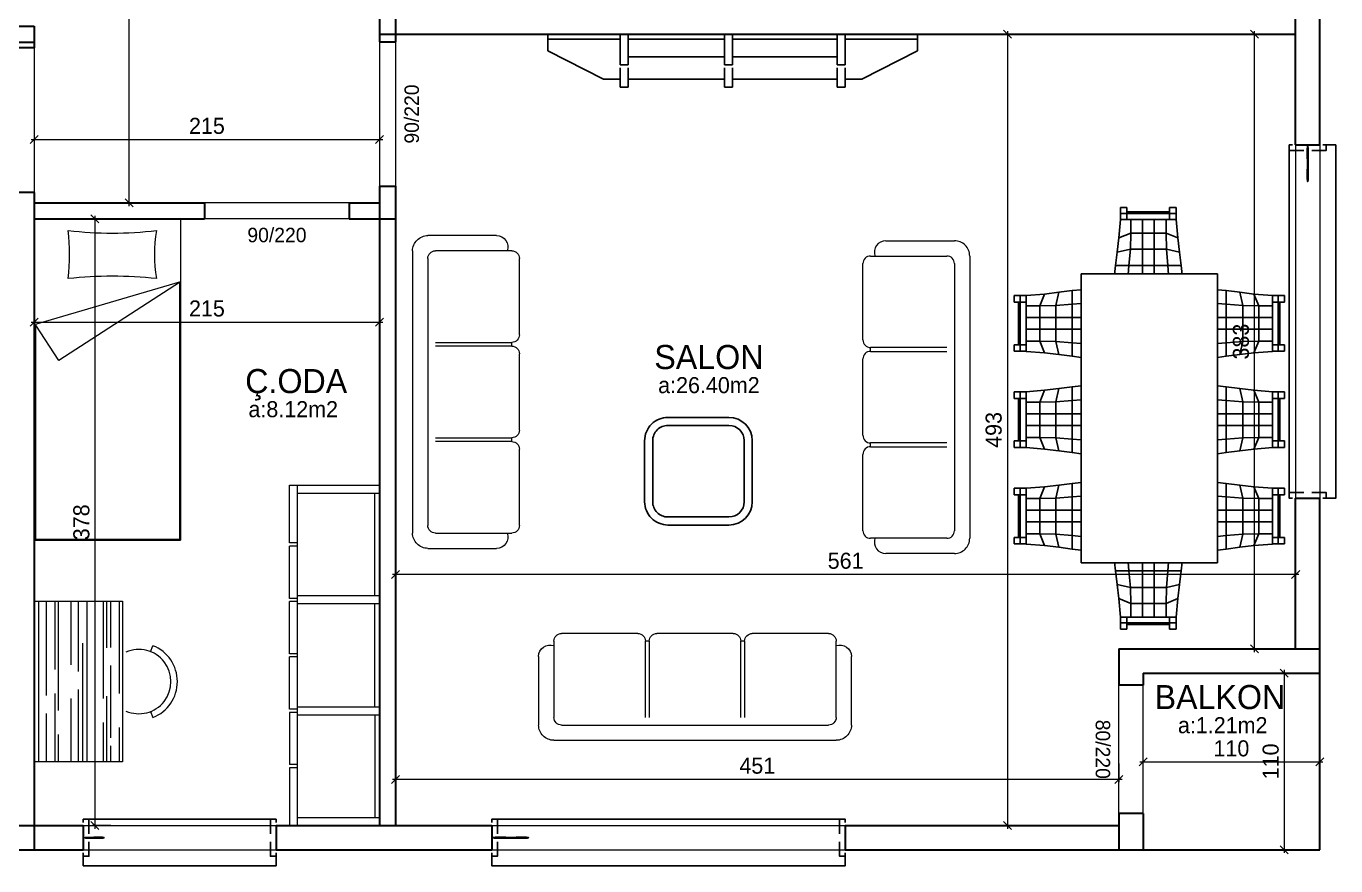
# Model space of a CAD drawing. Header units: centimetres. Extents: x 562865 to 1310255, y -148070 to 32737.
# Drawn here: x 621793 to 622608, y 17065 to 17588 of the extents above; entities that cross this region are included whole.
import ezdxf
from ezdxf.enums import TextEntityAlignment as Align

# ---------------------------------------------------------------- set-up
doc = ezdxf.new("R2010")
doc.units = ezdxf.units.CM
doc.header["$LTSCALE"] = 2.5
doc.layers.get('0').update_dxf_attribs({"color": 86})
for name, color, linetype in [('alan', 7, 'Continuous'), ('kapi-yazi', 7, 'Continuous'), ('mahal', 7, 'Continuous'), ('pencere', 7, 'Continuous')]:
    doc.layers.add(name, color=color, linetype=linetype)
for name, color, linetype, lineweight in [('DUVAR', 4, 'Continuous', 30), ('duvar-kesim', 7, 'Continuous', 0), ('GÖRÜNÜŞLER', 96, 'Continuous', 25), ('iç ölçü', 106, 'Continuous', 18)]:
    doc.layers.add(name, color=color, linetype=linetype, lineweight=lineweight)
doc.styles.add('PINAR', font='comic.ttf')
doc.dimstyles.new('TEMİZ ÖLÇÜ', dxfattribs={"dimtxt": 10, "dimasz": 5, "dimexe": 1.8, "dimexo": 0.625, "dimgap": 3, "dimtad": 1, "dimdec": 0, "dimrnd": 0.5, "dimzin": 1, "dimdsep": 46, "dimtxsty": 'PINAR', "dimblk": 'OBLIQUE', "dimcen": 0.9, "dimdle": 2, "dimclrd": 256, "dimclre": 256, "dimclrt": 7, "dimadec": 0, "dimazin": 0, "dimtfac": 1, "dimtdec": 0, "dimtofl": 0, "dimtmove": 2, "dimatfit": 2, "dimfxl": 10, "dimfxlon": 1, "dimlwd": -1, "dimlwe": -1, "dimarcsym": 0})

# ---------------------------------------------------------------- blocks, each defined once
blk = doc.blocks.new('_Oblique')
at = {"color": 0, "linetype": 'ByBlock', "lineweight": -2}
blk.add_line((-0.5, -0.5), (0.5, 0.5), dxfattribs=at)
blk = doc.blocks.new('*D1418')
at = {"layer": 'Defpoints', "color": 0}
for p in [(621797.96, 17402.65), (622012.96, 17403.73), (622012.96, 17402.65)]:
    blk.add_point(p, dxfattribs=at)
at = {"layer": 'iç ölçü'}
for p, q in [((621795.96, 17403.73), (622014.96, 17403.73)), ((621797.96, 17403.28), (621797.96, 17405.53)), ((622012.96, 17403.28), (622012.96, 17405.53))]:
    blk.add_line(p, q, dxfattribs=at)
at = {"layer": 'iç ölçü', "linetype": 'ByBlock', "xscale": 5, "yscale": 5, "zscale": 5, "rotation": 180}
blk.add_blockref('_Oblique', (621797.96, 17403.73), dxfattribs=at)
at = {"layer": 'iç ölçü', "linetype": 'ByBlock', "xscale": 5, "yscale": 5, "zscale": 5}
blk.add_blockref('_Oblique', (622012.96, 17403.73), dxfattribs=at)
at = {"layer": 'iç ölçü', "color": 7, "insert": (621905.46, 17412.22), "char_height": 10, "attachment_point": 5, "style": 'PINAR'}
blk.add_mtext('215', dxfattribs=at)
blk = doc.blocks.new('*D1419')
at = {"layer": 'Defpoints', "color": 0}
for p in [(621916.71, 17468.01), (621835.75, 17090.3), (621916.71, 17090.3)]:
    blk.add_point(p, dxfattribs=at)
at = {"layer": 'iç ölçü'}
for p, q in [((621845.75, 17468.01), (621833.95, 17468.01)), ((621835.75, 17470.01), (621835.75, 17088.3)), ((621845.75, 17090.3), (621833.95, 17090.3))]:
    blk.add_line(p, q, dxfattribs=at)
at = {"layer": 'iç ölçü', "linetype": 'ByBlock', "xscale": 5, "yscale": 5, "zscale": 5}
for p, rotation in [((621835.75, 17468.01), 90), ((621835.75, 17090.3), 270)]:
    blk.add_blockref('_Oblique', p, dxfattribs=dict(at, rotation=rotation))
at = {"layer": 'iç ölçü', "color": 7, "insert": (621827.35, 17279.16), "char_height": 10, "attachment_point": 5, "rotation": 90, "style": 'PINAR'}
blk.add_mtext('378', dxfattribs=at)
blk = doc.blocks.new('*D1423')
at = {"layer": 'Defpoints', "color": 0}
for p in [(621857.15, 17853.01), (621872.96, 17853.01), (621878.42, 17478.01)]:
    blk.add_point(p, dxfattribs=at)
at = {"layer": 'iç ölçü'}
for p, q in [((621867.15, 17853.01), (621855.35, 17853.01)), ((621857.15, 17476.01), (621857.15, 17855.01)), ((621867.15, 17478.01), (621855.35, 17478.01))]:
    blk.add_line(p, q, dxfattribs=at)
at = {"layer": 'iç ölçü', "linetype": 'ByBlock', "xscale": 5, "yscale": 5, "zscale": 5}
for p, rotation in [((621857.15, 17853.01), 90), ((621857.15, 17478.01), 270)]:
    blk.add_blockref('_Oblique', p, dxfattribs=dict(at, rotation=rotation))
at = {"layer": 'iç ölçü', "color": 7, "insert": (621848.71, 17665.51), "char_height": 10, "attachment_point": 5, "rotation": 90, "style": 'PINAR'}
blk.add_mtext('375', dxfattribs=at)
blk = doc.blocks.new('*D1425')
at = {"layer": 'Defpoints', "color": 0}
for p in [(621797.96, 17536.61), (622012.96, 17533.32), (622012.96, 17517.41)]:
    blk.add_point(p, dxfattribs=at)
at = {"layer": 'iç ölçü'}
for p, q in [((621797.96, 17527.41), (621797.96, 17515.61)), ((622012.96, 17527.41), (622012.96, 17515.61)), ((621795.96, 17517.41), (622014.96, 17517.41))]:
    blk.add_line(p, q, dxfattribs=at)
at = {"layer": 'iç ölçü', "linetype": 'ByBlock', "xscale": 5, "yscale": 5, "zscale": 5, "rotation": 180}
blk.add_blockref('_Oblique', (621797.96, 17517.41), dxfattribs=at)
at = {"layer": 'iç ölçü', "linetype": 'ByBlock', "xscale": 5, "yscale": 5, "zscale": 5}
blk.add_blockref('_Oblique', (622012.96, 17517.41), dxfattribs=at)
at = {"layer": 'iç ölçü', "color": 7, "insert": (621905.46, 17525.89), "char_height": 10, "attachment_point": 5, "style": 'PINAR'}
blk.add_mtext('215', dxfattribs=at)
blk = doc.blocks.new('A$C24040C9F')
for p, q in [((0, 135.49), (0, 200)), ((0, 200), (91, 200)), ((91, 200), (91, 0)), ((0, 135.49), (0, 0)), ((0, 0), (91, 0))]:
    blk.add_line(p, q)
at = {"color": 33}
for p, q in [((91, 160.94), (0, 134.01)), ((91, 160.94), (15.33, 111.85)), ((15.33, 111.85), (1.01, 133.93))]:
    blk.add_line(p, q, dxfattribs=at)
at = {"color": 8}
for p, q in [((90.4, 160.76), (90.4, 0)), ((1.01, 0), (1.01, 133.93)), ((1.01, 0.6), (91, 0.6))]:
    blk.add_line(p, q, dxfattribs=at)
at = {"color": 33}
for centre, radius, start, end in [((-114.69, 177.87), 136.67, 353.69908, 6.30092), ((48.65, 412.24), 221.09, 262.85499, 277.14501), ((157.67, 177.87), 82.89, 169.57411, 190.42589), ((48.65, -94.99), 259.31, 83.91241, 96.08759)]:
    blk.add_arc(centre, radius, start, end, dxfattribs=at)
blk = doc.blocks.new('A$C355D1F9A')
for p, q in [((0, 0), (0, 212)), ((56, 212), (0, 212)), ((51, 212), (51, 0)), ((56, 176), (56, 212)), ((51, 207), (0, 207)), ((3, 143), (3, 207)), ((51, 176), (56, 176)), ((51, 174), (56, 174)), ((56, 141.5), (56, 174)), ((51, 143), (0, 143)), ((51, 141.5), (56, 141.5)), ((51, 139.5), (56, 139.5)), ((56, 139.5), (56, 107)), ((51, 138), (0, 138)), ((3, 138), (3, 74)), ((51, 107), (56, 107)), ((51, 105), (56, 105)), ((56, 105), (56, 72.5)), ((0, 74), (51, 74)), ((0, 69), (51, 69)), ((3, 69), (3, 5)), ((51, 72.5), (56, 72.5)), ((51, 70.5), (56, 70.5)), ((56, 70.5), (56, 38)), ((51, 38), (56, 38)), ((51, 36), (56, 36)), ((56, 36), (56, 0)), ((51, 5), (0, 5)), ((56, 0), (0, 0))]:
    blk.add_line(p, q)
blk = doc.blocks.new('fm-win2')
at = {"color": 8, "linetype": 'Continuous'}
for p, q in [((11, 1.4), (11, 0.2)), ((11, 1.4), (54.3, 1.4)), ((11, 0.2), (54.3, 0.2)), ((12, 1.4), (12, 0.2)), ((12.8, 3), (52.5, 3)), ((53.3, 1.4), (53.3, 0.2)), ((54.3, 1.4), (54.3, 0.2)), ((63.9, 0.3), (63.9, -0.9)), ((63.9, 0.3), (103.2, 0.3)), ((64.9, 0.3), (64.9, -0.9)), ((102.2, 0.3), (102.2, -0.9)), ((103.2, 0.3), (103.2, -0.9)), ((12.9, -1.9), (52.3, -1.9)), ((63.9, -0.9), (103.2, -0.9)), ((65.4, -3.3), (101.6, -3.3))]:
    blk.add_line(p, q, dxfattribs=at)
at = {"linetype": 'Continuous'}
for points in [[(7, -1.8), (0, -1.8), (0, 1.8), (7, 1.8)], [(7.5, -1.7), (7.5, -0.1), (7.2, -0.1), (7.2, 0.2), (7.5, 0.2), (7.5, 0.7), (7.2, 0.7), (7.2, 1), (7.5, 1), (7.5, 2), (6.2, 2), (6.2, 2.7), (5.6, 2.7), (5.5, 2), (5.2, 2), (5.4, 3), (12.5, 3), (12.7, 2), (12.4, 2), (12.3, 2.7), (11.7, 2.7), (11.7, 2), (10.5, 2), (10.5, 1), (10.8, 1), (10.8, 0.7), (10.5, 0.7), (10.5, 0.2), (10.8, 0.2), (10.8, -0.1), (10.5, -0.1), (10.5, -1.7), (10.8, -1.7), (10.8, -2), (7.2, -2), (7.2, -1.7)], [(58, 2), (59.2, 2), (59.2, 2.7), (59.8, 2.7), (59.9, 2), (60.2, 2), (60, 3), (52.8, 3), (52.6, 2), (52.9, 2), (53, 2.7), (53.5, 2.7), (53.5, 2), (54.7, 2), (54.7, 1), (54.4, 1), (54.4, 0.7), (54.7, 0.7), (54.7, 0.2), (54.4, 0.2), (54.4, -0.1), (54.7, -0.1), (54.7, -1.7), (54.4, -1.7), (54.4, -2), (58.3, -2), (58.3, -1.7), (58, -1.7), (58, -0.1), (58.3, -0.1), (58.3, 0.2), (58, 0.2), (58, 0.7), (58.3, 0.7), (58.3, 1), (58, 1)], [(63.1, -1.2), (63.1, 0.9), (63.9, 0.9), (63.9, 1.6), (64.4, 1.6), (64.5, 0.9), (64.9, 0.9), (64.7, 1.9), (59.8, 1.9), (59.8, 1.6), (59.9, 1.6), (59.9, 0.8), (59.1, 0.8), (59.1, -0.2), (60.1, -0.2), (60.1, -1.8), (59.1, -1.8), (59.1, -2.3), (57.5, -2.3), (57.5, -3.5), (63.4, -3.5), (63.4, -3.2), (63.1, -3.2), (63.1, -1.4), (63.4, -1.4), (63.4, -1.2)], [(104, -1.4), (103.7, -1.4), (103.7, -1.2), (104, -1.2), (104, 0.9), (103.1, 0.9), (103.1, 1.6), (102.6, 1.6), (102.5, 0.9), (102.2, 0.9), (102.4, 1.9), (107.3, 1.9), (107.3, 1.6), (107.2, 1.6), (107.2, 0.8), (108, 0.8), (108, -0.2), (107, -0.2), (107, -1.8), (108, -1.8), (108, -2.3), (109.5, -2.3), (109.5, -3.5), (103.7, -3.5), (103.7, -3.2), (104, -3.2)], [(109, 0.7), (108.7, 0.7), (108.7, 1), (109, 1), (109, 2), (107.8, 2), (107.8, 2.7), (107.2, 2.7), (107.1, 2), (106.8, 2), (107, 3), (114.4, 3), (114.6, 2), (114.2, 2), (114.1, 2.7), (113.6, 2.7), (113.6, 2), (112.3, 2), (112.3, 1), (112.6, 1), (112.6, 0.7), (112.3, 0.7), (112.3, 0.2), (112.6, 0.2), (112.6, -0.1), (112.3, -0.1), (112.3, -1.7), (112.6, -1.7), (112.6, -2), (108.7, -2), (108.7, -1.7), (109, -1.7), (109, -0.1), (108.7, -0.1), (108.7, 0.2), (109, 0.2)], [(113, -1.8), (120, -1.8), (120, 1.8), (113, 1.8)]]:
    blk.add_lwpolyline(points, close=True, dxfattribs=at)
at = {"color": 8, "linetype": 'Continuous'}
blk.add_lwpolyline([(63.4, 1.9), (65.2, 3.7), (101.8, 3.7), (103.6, 1.9)], dxfattribs=at)
for points in [[(10.9, -1.4), (10.9, -1.9), (12.6, -1.9), (12.6, -0.5), (12.3, -0.5), (12.3, -1), (11.8, -1), (11.8, -0.5), (11.5, -0.5), (11.5, -1.1), (10.7, -1.1), (10.7, -0.5), (10.6, -0.5), (10.6, -1.4)], [(54.3, -1.4), (54.3, -1.9), (52.6, -1.9), (52.6, -0.5), (52.9, -0.5), (52.9, -1), (53.4, -1), (53.4, -0.5), (53.7, -0.5), (53.7, -1.1), (54.5, -1.1), (54.5, -0.5), (54.6, -0.5), (54.6, -1.4)], [(63.2, -2.4), (63.5, -2.4), (63.5, -3.3), (65.2, -3.3), (65.2, -1.6), (64.9, -1.6), (64.9, -2.1), (64.4, -2.1), (64.4, -1.6), (64.1, -1.6), (64.1, -2.1), (63.3, -2.1), (63.3, -1.6), (63.2, -1.6)], [(103.9, -2.4), (103.6, -2.4), (103.6, -3.3), (101.9, -3.3), (101.9, -1.6), (102.2, -1.6), (102.2, -2.1), (102.7, -2.1), (102.7, -1.6), (103, -1.6), (103, -2.1), (103.8, -2.1), (103.8, -1.6), (103.9, -1.6)]]:
    blk.add_lwpolyline(points, close=True, dxfattribs=at)
blk = doc.blocks.new('Table-4')
at = {"color": 33}
for p, q in [((-18.61, 72.46), (-22.33, 73.93)), ((18.61, 72.46), (22.33, 73.93)), ((-50, 0), (-50, 55)), ((-50, 55), (50, 55)), ((50, 55), (50, 0)), ((50, 0), (-50, 0))]:
    blk.add_line(p, q, dxfattribs=at)
at = {"color": 8}
for p, q in [((-50, 52.95), (7.5, 52.95)), ((28.5, 52.95), (50, 52.95)), ((-50, 47.4), (-21.3, 47.4)), ((-50, 45), (-21, 45)), ((-49.5, 42.9), (10.5, 42.9)), ((-10.05, 47.4), (34.95, 47.4)), ((9, 45), (50, 45)), ((25.5, 42.9), (50, 42.9)), ((39.9, 47.4), (50, 47.4)), ((-50, 32.85), (50, 32.85)), ((-50, 27.45), (-6.3, 27.45)), ((-24, 30), (50, 30)), ((4.95, 27.45), (49.95, 27.45)), ((-50, 22.8), (-10.5, 22.8)), ((10.5, 22.8), (50, 22.8)), ((-50, 15), (18, 15)), ((-50, 12.75), (-7.5, 12.75)), ((7.5, 12.75), (50, 12.75)), ((33, 15), (50, 15)), ((-50, 7.5), (8.7, 7.5)), ((-50, 2.7), (49.5, 2.7)), ((19.95, 7.5), (50, 7.5))]:
    blk.add_line(p, q, dxfattribs=at)
at = {"color": 33}
blk.add_arc((0, 65.13), 24, 21.5068, 158.4932, dxfattribs=at)
at = {"color": 0}
blk.add_arc((0, 65.13), 20, 336.31075, 203.68925, dxfattribs=at)
blk = doc.blocks.new('*D1364')
at = {"layer": 'Defpoints', "color": 0}
for p in [(622598.28, 17129.94), (622488.28, 17108.61), (622598.28, 17108.61)]:
    blk.add_point(p, dxfattribs=at)
at = {"layer": 'iç ölçü'}
for p, q in [((622486.28, 17129.94), (622600.28, 17129.94)), ((622488.28, 17119.94), (622488.28, 17131.74)), ((622598.28, 17119.94), (622598.28, 17131.74))]:
    blk.add_line(p, q, dxfattribs=at)
at = {"layer": 'iç ölçü', "linetype": 'ByBlock', "xscale": 5, "yscale": 5, "zscale": 5, "rotation": 180}
blk.add_blockref('_Oblique', (622488.28, 17129.94), dxfattribs=at)
at = {"layer": 'iç ölçü', "linetype": 'ByBlock', "xscale": 5, "yscale": 5, "zscale": 5}
blk.add_blockref('_Oblique', (622598.28, 17129.94), dxfattribs=at)
at = {"layer": 'iç ölçü', "color": 7, "insert": (622543.28, 17138.35), "char_height": 10, "attachment_point": 5, "style": 'PINAR'}
blk.add_mtext('110', dxfattribs=at)
blk = doc.blocks.new('*D1365')
at = {"layer": 'Defpoints', "color": 0}
for p in [(622574.24, 17185.3), (622574.24, 17075.3), (622576.18, 17075.3)]:
    blk.add_point(p, dxfattribs=at)
at = {"layer": 'iç ölçü'}
for p, q in [((622576.18, 17187.3), (622576.18, 17073.3)), ((622574.87, 17185.3), (622577.98, 17185.3)), ((622574.87, 17075.3), (622577.98, 17075.3))]:
    blk.add_line(p, q, dxfattribs=at)
at = {"layer": 'iç ölçü', "linetype": 'ByBlock', "xscale": 5, "yscale": 5, "zscale": 5}
for p, rotation in [((622576.18, 17185.3), 90), ((622576.18, 17075.3), 270)]:
    blk.add_blockref('_Oblique', p, dxfattribs=dict(at, rotation=rotation))
at = {"layer": 'iç ölçü', "color": 7, "insert": (622567.78, 17130.3), "char_height": 10, "attachment_point": 5, "rotation": 90, "style": 'PINAR'}
blk.add_mtext('110', dxfattribs=at)
blk = doc.blocks.new('*D1366')
at = {"layer": 'Defpoints', "color": 0}
for p in [(622343.02, 17583.01), (622367.61, 17090.3), (622403.92, 17090.3)]:
    blk.add_point(p, dxfattribs=at)
at = {"layer": 'iç ölçü'}
for p, q in [((622393.92, 17583.01), (622405.72, 17583.01)), ((622403.92, 17585.01), (622403.92, 17088.3)), ((622393.92, 17090.3), (622405.72, 17090.3))]:
    blk.add_line(p, q, dxfattribs=at)
at = {"layer": 'iç ölçü', "linetype": 'ByBlock', "xscale": 5, "yscale": 5, "zscale": 5}
for p, rotation in [((622403.92, 17583.01), 90), ((622403.92, 17090.3), 270)]:
    blk.add_blockref('_Oblique', p, dxfattribs=dict(at, rotation=rotation))
at = {"layer": 'iç ölçü', "color": 7, "insert": (622395.32, 17336.66), "char_height": 10, "attachment_point": 5, "rotation": 90, "style": 'PINAR'}
blk.add_mtext('493', dxfattribs=at)
blk = doc.blocks.new('*D1367')
at = {"layer": 'Defpoints', "color": 0}
for p in [(622583.28, 17315.69), (622022.96, 17272.39), (622022.96, 17246.64)]:
    blk.add_point(p, dxfattribs=at)
at = {"layer": 'iç ölçü'}
for p, q in [((622022.96, 17256.64), (622022.96, 17244.84)), ((622583.28, 17256.64), (622583.28, 17244.84)), ((622585.28, 17246.64), (622020.96, 17246.64))]:
    blk.add_line(p, q, dxfattribs=at)
at = {"layer": 'iç ölçü', "linetype": 'ByBlock', "xscale": 5, "yscale": 5, "zscale": 5, "rotation": 180}
blk.add_blockref('_Oblique', (622022.96, 17246.64), dxfattribs=at)
at = {"layer": 'iç ölçü', "linetype": 'ByBlock', "xscale": 5, "yscale": 5, "zscale": 5}
blk.add_blockref('_Oblique', (622583.28, 17246.64), dxfattribs=at)
at = {"layer": 'iç ölçü', "color": 7, "insert": (622303.12, 17255.16), "char_height": 10, "attachment_point": 5, "style": 'PINAR'}
blk.add_mtext('561', dxfattribs=at)
blk = doc.blocks.new('*D1368')
at = {"layer": 'Defpoints', "color": 0}
for p in [(622535.78, 17583.01), (622557.62, 17583.01), (622535.78, 17200.3)]:
    blk.add_point(p, dxfattribs=at)
at = {"layer": 'iç ölçü'}
for p, q in [((622547.62, 17583.01), (622559.42, 17583.01)), ((622557.62, 17198.3), (622557.62, 17585.01)), ((622547.62, 17200.3), (622559.42, 17200.3))]:
    blk.add_line(p, q, dxfattribs=at)
at = {"layer": 'iç ölçü', "linetype": 'ByBlock', "xscale": 5, "yscale": 5, "zscale": 5}
for p, rotation in [((622557.62, 17583.01), 90), ((622557.62, 17200.3), 270)]:
    blk.add_blockref('_Oblique', p, dxfattribs=dict(at, rotation=rotation))
at = {"layer": 'iç ölçü', "color": 7, "insert": (622549.26, 17391.66), "char_height": 10, "attachment_point": 5, "rotation": 90, "style": 'PINAR'}
blk.add_mtext('383', dxfattribs=at)
blk = doc.blocks.new('*D1369')
at = {"layer": 'Defpoints', "color": 0}
for p in [(622022.96, 17137.8), (622473.28, 17137.8), (622022.96, 17119.08)]:
    blk.add_point(p, dxfattribs=at)
at = {"layer": 'iç ölçü'}
for p, q in [((622022.96, 17129.08), (622022.96, 17117.28)), ((622473.28, 17129.08), (622473.28, 17117.28)), ((622475.28, 17119.08), (622020.96, 17119.08))]:
    blk.add_line(p, q, dxfattribs=at)
at = {"layer": 'iç ölçü', "linetype": 'ByBlock', "xscale": 5, "yscale": 5, "zscale": 5, "rotation": 180}
blk.add_blockref('_Oblique', (622022.96, 17119.08), dxfattribs=at)
at = {"layer": 'iç ölçü', "linetype": 'ByBlock', "xscale": 5, "yscale": 5, "zscale": 5}
blk.add_blockref('_Oblique', (622473.28, 17119.08), dxfattribs=at)
at = {"layer": 'iç ölçü', "color": 7, "insert": (622248.12, 17127.58), "char_height": 10, "attachment_point": 5, "style": 'PINAR'}
blk.add_mtext('451', dxfattribs=at)
blk = doc.blocks.new('A$C3A3D5CC0')
at = {"color": 33}
for p, q in [((9.5, 194.75), (52.25, 194.75)), ((0, 9.5), (0, 185.25)), ((52.25, 0), (9.5, 0))]:
    blk.add_line(p, q, dxfattribs=at)
for p, q in [((9.5, 14.25), (9.5, 180.5)), ((14.25, 185.25), (61.75, 185.25)), ((66.5, 180.5), (66.5, 133)), ((61.75, 128.25), (14.25, 128.25)), ((14.25, 125.87), (61.75, 125.87)), ((61.75, 128.25), (61.75, 125.87)), ((66.5, 121.12), (66.5, 73.62)), ((61.75, 68.87), (14.25, 68.87)), ((14.25, 66.5), (61.75, 66.5)), ((61.75, 68.87), (61.75, 66.5)), ((9.5, 14.25), (9.5, 61.75)), ((66.5, 61.75), (66.5, 14.25)), ((61.75, 9.5), (14.25, 9.5))]:
    blk.add_line(p, q)
for centre, radius, start, end in [((9.5, 185.25), 9.5, 89.99996, 180.00004), ((52.25, 187.62), 7.12, 340.52878, 90.00004), ((9.5, 9.5), 9.5, 179.99996, 270.00004), ((52.25, 7.12), 7.12, 269.99996, 19.47122)]:
    blk.add_arc(centre, radius, start, end, dxfattribs=at)
for centre, start, end in [((14.25, 180.5), 89.99996, 180.00004), ((61.75, 180.5), 359.99996, 90.00004), ((61.75, 133), 269.99996, 0.00004), ((61.75, 121.12), 359.99996, 90.00004), ((61.75, 73.62), 269.99996, 0.00004), ((61.75, 61.75), 359.99996, 90.00004), ((14.25, 14.25), 179.99996, 270.00004), ((61.75, 14.25), 269.99996, 0.00004)]:
    blk.add_arc(centre, 4.75, start, end)
blk = doc.blocks.new('fm-win3')
at = {"color": 8, "linetype": 'Continuous'}
for p, q in [((16.9, 0.3), (16.9, -0.9)), ((56, 0.3), (16.9, 0.3)), ((17.9, 0.3), (17.9, -0.9)), ((55, 0.3), (55, -0.9)), ((56, 0.3), (56, -0.9)), ((65.6, 1.4), (65.6, 0.2)), ((65.6, 1.4), (114.3, 1.4)), ((65.6, 0.2), (114.3, 0.2)), ((66.6, 1.4), (66.6, 0.2)), ((67.4, 3), (112.5, 3)), ((113.3, 1.4), (113.3, 0.2)), ((114.3, 1.4), (114.3, 0.2)), ((123.9, 0.3), (123.9, -0.9)), ((123.9, 0.3), (163.2, 0.3)), ((124.9, 0.3), (124.9, -0.9)), ((162.2, 0.3), (162.2, -0.9)), ((163.2, 0.3), (163.2, -0.9)), ((56, -0.9), (16.9, -0.9)), ((54.5, -3.3), (18.4, -3.3)), ((67.5, -1.8), (112.3, -1.8)), ((123.9, -0.9), (163.2, -0.9)), ((125.4, -3.3), (161.6, -3.3))]:
    blk.add_line(p, q, dxfattribs=at)
at = {"linetype": 'Continuous'}
for points in [[(7, -1.8), (0, -1.8), (0, 1.8), (7, 1.8)], [(11, 0.7), (11.3, 0.7), (11.3, 1), (11, 1), (11, 2), (12.2, 2), (12.2, 2.7), (12.8, 2.7), (12.9, 2), (13.2, 2), (13, 3), (5.6, 3), (5.4, 2), (5.8, 2), (5.9, 2.7), (6.4, 2.7), (6.4, 2), (7.7, 2), (7.7, 1), (7.4, 1), (7.4, 0.7), (7.7, 0.7), (7.7, 0.2), (7.4, 0.2), (7.4, -0.1), (7.7, -0.1), (7.7, -1.7), (7.4, -1.7), (7.4, -2), (11.3, -2), (11.3, -1.7), (11, -1.7), (11, -0.1), (11.3, -0.1), (11.3, 0.2), (11, 0.2)], [(16.1, -1.4), (16.4, -1.4), (16.4, -1.2), (16.1, -1.2), (16.1, 0.9), (16.9, 0.9), (16.9, 1.6), (17.4, 1.6), (17.5, 0.9), (17.9, 0.9), (17.7, 1.9), (12.8, 1.9), (12.8, 1.6), (12.9, 1.6), (12.9, 0.8), (12.1, 0.8), (12.1, -0.2), (13.1, -0.2), (13.1, -1.8), (12.1, -1.8), (12.1, -2.3), (10.5, -2.3), (10.5, -3.5), (16.4, -3.5), (16.4, -3.2), (16.1, -3.2)], [(56.8, -1.2), (56.8, 0.9), (56, 0.9), (56, 1.6), (55.4, 1.6), (55.3, 0.9), (55, 0.9), (55.2, 1.9), (60.1, 1.9), (60.1, 1.6), (60, 1.6), (60, 0.8), (60.8, 0.8), (60.8, -0.2), (59.8, -0.2), (59.8, -1.8), (60.8, -1.8), (60.8, -2.3), (62.4, -2.3), (62.4, -3.5), (56.5, -3.5), (56.5, -3.2), (56.8, -3.2), (56.8, -1.4), (56.5, -1.4), (56.5, -1.2)], [(62.1, -1.7), (62.1, -0.1), (61.8, -0.1), (61.8, 0.2), (62.1, 0.2), (62.1, 0.7), (61.8, 0.7), (61.8, 1), (62.1, 1), (62.1, 2), (60.8, 2), (60.8, 2.7), (60.2, 2.7), (60.1, 2), (59.8, 2), (60, 3), (67.1, 3), (67.3, 2), (67, 2), (66.9, 2.7), (66.3, 2.7), (66.3, 2), (65.1, 2), (65.1, 1), (65.4, 1), (65.4, 0.7), (65.1, 0.7), (65.1, 0.2), (65.4, 0.2), (65.4, -0.1), (65.1, -0.1), (65.1, -1.7), (65.4, -1.7), (65.4, -2), (61.8, -2), (61.8, -1.7)], [(118, 2), (119.2, 2), (119.2, 2.7), (119.8, 2.7), (119.9, 2), (120.2, 2), (120, 3), (112.8, 3), (112.6, 2), (112.9, 2), (113, 2.7), (113.5, 2.7), (113.5, 2), (114.7, 2), (114.7, 1), (114.4, 1), (114.4, 0.7), (114.7, 0.7), (114.7, 0.2), (114.4, 0.2), (114.4, -0.1), (114.7, -0.1), (114.7, -1.7), (114.4, -1.7), (114.4, -2), (118.3, -2), (118.3, -1.7), (118, -1.7), (118, -0.1), (118.3, -0.1), (118.3, 0.2), (118, 0.2), (118, 0.7), (118.3, 0.7), (118.3, 1), (118, 1)], [(123.1, -1.2), (123.1, 0.9), (123.9, 0.9), (123.9, 1.6), (124.4, 1.6), (124.5, 0.9), (124.9, 0.9), (124.7, 1.9), (119.8, 1.9), (119.8, 1.6), (119.9, 1.6), (119.9, 0.8), (119.1, 0.8), (119.1, -0.2), (120.1, -0.2), (120.1, -1.8), (119.1, -1.8), (119.1, -2.3), (117.5, -2.3), (117.5, -3.5), (123.4, -3.5), (123.4, -3.2), (123.1, -3.2), (123.1, -1.4), (123.4, -1.4), (123.4, -1.2)], [(164, -1.4), (163.7, -1.4), (163.7, -1.2), (164, -1.2), (164, 0.9), (163.1, 0.9), (163.1, 1.6), (162.6, 1.6), (162.5, 0.9), (162.2, 0.9), (162.4, 1.9), (167.3, 1.9), (167.3, 1.6), (167.2, 1.6), (167.2, 0.8), (168, 0.8), (168, -0.2), (167, -0.2), (167, -1.8), (168, -1.8), (168, -2.3), (169.5, -2.3), (169.5, -3.5), (163.7, -3.5), (163.7, -3.2), (164, -3.2)], [(169, 0.7), (168.7, 0.7), (168.7, 1), (169, 1), (169, 2), (167.8, 2), (167.8, 2.7), (167.2, 2.7), (167.1, 2), (166.8, 2), (167, 3), (174.4, 3), (174.6, 2), (174.2, 2), (174.1, 2.7), (173.6, 2.7), (173.6, 2), (172.3, 2), (172.3, 1), (172.6, 1), (172.6, 0.7), (172.3, 0.7), (172.3, 0.2), (172.6, 0.2), (172.6, -0.1), (172.3, -0.1), (172.3, -1.7), (172.6, -1.7), (172.6, -2), (168.7, -2), (168.7, -1.7), (169, -1.7), (169, -0.1), (168.7, -0.1), (168.7, 0.2), (169, 0.2)], [(173, -1.8), (180, -1.8), (180, 1.8), (173, 1.8)]]:
    blk.add_lwpolyline(points, close=True, dxfattribs=at)
at = {"color": 8, "linetype": 'Continuous'}
for points in [[(56.4, 1.9), (54.6, 3.7), (18.2, 3.7), (16.4, 1.9)], [(123.4, 1.9), (125.2, 3.7), (161.8, 3.7), (163.6, 1.9)]]:
    blk.add_lwpolyline(points, dxfattribs=at)
for points in [[(16.2, -2.4), (16.5, -2.4), (16.5, -3.3), (18.2, -3.3), (18.2, -1.6), (17.9, -1.6), (17.9, -2.1), (17.4, -2.1), (17.4, -1.6), (17.1, -1.6), (17.1, -2.1), (16.3, -2.1), (16.3, -1.6), (16.2, -1.6)], [(56.7, -2.4), (56.4, -2.4), (56.4, -3.3), (54.7, -3.3), (54.7, -1.6), (55, -1.6), (55, -2.1), (55.5, -2.1), (55.5, -1.6), (55.8, -1.6), (55.8, -2.1), (56.6, -2.1), (56.6, -1.6), (56.7, -1.6)], [(65.5, -1.4), (65.5, -1.8), (67.2, -1.8), (67.2, -0.4), (66.9, -0.4), (66.9, -0.9), (66.4, -0.9), (66.4, -0.4), (66.1, -0.4), (66.1, -1.1), (65.3, -1.1), (65.3, -0.4), (65.2, -0.4), (65.2, -1.4)], [(114.3, -1.4), (114.3, -1.8), (112.6, -1.8), (112.6, -0.4), (112.9, -0.4), (112.9, -0.9), (113.4, -0.9), (113.4, -0.4), (113.7, -0.4), (113.7, -1.1), (114.5, -1.1), (114.5, -0.4), (114.6, -0.4), (114.6, -1.4)], [(123.2, -2.4), (123.5, -2.4), (123.5, -3.3), (125.2, -3.3), (125.2, -1.6), (124.9, -1.6), (124.9, -2.1), (124.4, -2.1), (124.4, -1.6), (124.1, -1.6), (124.1, -2.1), (123.3, -2.1), (123.3, -1.6), (123.2, -1.6)], [(163.9, -2.4), (163.6, -2.4), (163.6, -3.3), (161.9, -3.3), (161.9, -1.6), (162.2, -1.6), (162.2, -2.1), (162.7, -2.1), (162.7, -1.6), (163, -1.6), (163, -2.1), (163.8, -2.1), (163.8, -1.6), (163.9, -1.6)]]:
    blk.add_lwpolyline(points, close=True, dxfattribs=at)
blk = doc.blocks.new('Table-1')
at = {"color": 33}
for p, q in [((-76.91, 74.89), (-76.91, 82.32)), ((-72.9, 82.32), (-76.91, 82.32)), ((-72.9, 82.32), (-72.9, 74.89)), ((-46.34, 74.89), (-46.34, 82.32)), ((-46.34, 82.32), (-42.33, 82.32)), ((-42.33, 82.32), (-42.33, 74.89)), ((-16.89, 74.89), (-16.89, 82.32)), ((-12.88, 82.32), (-16.89, 82.32)), ((-12.88, 82.32), (-12.88, 74.89)), ((13.68, 74.89), (13.68, 82.32)), ((13.68, 82.32), (17.69, 82.32)), ((17.69, 82.32), (17.69, 74.89)), ((43.07, 74.89), (43.07, 82.32)), ((47.08, 82.32), (43.07, 82.32)), ((47.08, 82.32), (47.08, 74.89)), ((73.63, 74.89), (73.63, 82.32)), ((73.63, 82.32), (77.64, 82.32)), ((77.64, 82.32), (77.64, 74.89)), ((-42.26, 74.89), (-77.04, 74.89)), ((-76.91, 78.51), (-42.33, 78.51)), ((-46.34, 79.56), (-72.9, 79.56)), ((17.76, 74.89), (-17.02, 74.89)), ((-16.89, 78.51), (17.69, 78.51)), ((13.68, 79.56), (-12.88, 79.56)), ((77.71, 74.89), (42.93, 74.89)), ((43.07, 78.51), (77.64, 78.51)), ((73.63, 79.56), (47.08, 79.56)), ((-129.96, 16.12), (-122.53, 16.12)), ((-129.96, 12.11), (-129.96, 16.12)), ((-122.53, 12.11), (-129.96, 12.11)), ((-127.2, 12.11), (-127.2, -14.45)), ((-126.14, -18.46), (-126.14, 16.12)), ((-122.53, 16.19), (-122.53, -18.59)), ((125.04, 16.19), (125.04, -18.59)), ((132.47, 16.12), (125.04, 16.12)), ((125.04, 12.11), (132.47, 12.11)), ((128.66, -18.46), (128.66, 16.12)), ((129.71, 12.11), (129.71, -14.45)), ((132.47, 12.11), (132.47, 16.12)), ((-129.96, -14.45), (-122.53, -14.45)), ((-129.96, -14.45), (-129.96, -18.46)), ((132.47, -14.45), (125.04, -14.45)), ((132.47, -14.45), (132.47, -18.46)), ((-122.53, -18.46), (-129.96, -18.46)), ((125.04, -18.46), (132.47, -18.46)), ((-42.26, -78.48), (-77.04, -78.48)), ((-76.91, -78.48), (-76.91, -85.9)), ((-72.9, -85.9), (-72.9, -78.48)), ((-46.34, -78.48), (-46.34, -85.9)), ((-42.33, -85.9), (-42.33, -78.48)), ((17.76, -78.48), (-17.02, -78.48)), ((-16.89, -78.48), (-16.89, -85.9)), ((-12.88, -85.9), (-12.88, -78.48)), ((13.68, -78.48), (13.68, -85.9)), ((17.69, -85.9), (17.69, -78.48)), ((77.71, -78.48), (42.93, -78.48)), ((43.07, -78.48), (43.07, -85.9)), ((47.08, -85.9), (47.08, -78.48)), ((73.63, -78.48), (73.63, -85.9)), ((77.64, -85.9), (77.64, -78.48)), ((-76.91, -82.09), (-42.33, -82.09)), ((-72.9, -85.9), (-76.91, -85.9)), ((-46.34, -83.14), (-72.9, -83.14)), ((-46.34, -85.9), (-42.33, -85.9)), ((-16.89, -82.09), (17.69, -82.09)), ((-12.88, -85.9), (-16.89, -85.9)), ((13.68, -83.14), (-12.88, -83.14)), ((13.68, -85.9), (17.69, -85.9)), ((43.07, -82.09), (77.64, -82.09)), ((47.08, -85.9), (43.07, -85.9)), ((73.63, -83.14), (47.08, -83.14)), ((73.63, -85.9), (77.64, -85.9))]:
    blk.add_line(p, q, dxfattribs=at)
for p, q in [((-77.04, 74.89), (-77.96, 63.39)), ((-70.66, 66.35), (-70.66, 74.89)), ((-63.3, 74.89), (-63.3, 40.71)), ((-56, 40.71), (-56, 74.89)), ((-48.7, 74.89), (-48.7, 66.35)), ((-41.34, 63.39), (-42.26, 74.89)), ((-17.02, 74.89), (-17.94, 63.39)), ((-10.64, 66.35), (-10.64, 74.89)), ((-3.28, 74.89), (-3.28, 40.71)), ((4.02, 40.71), (4.02, 74.89)), ((11.31, 74.89), (11.31, 66.35)), ((18.68, 63.39), (17.76, 74.89)), ((42.93, 74.89), (42.01, 63.39)), ((49.31, 66.35), (49.31, 74.89)), ((56.67, 74.89), (56.67, 40.71)), ((63.97, 40.71), (63.97, 74.89)), ((71.27, 74.89), (71.27, 66.35)), ((78.63, 63.39), (77.71, 74.89)), ((-77.96, 63.39), (-70.66, 66.35)), ((-70.86, 56.35), (-70.66, 66.35)), ((-70.66, 66.35), (-48.7, 66.35)), ((-48.44, 56.35), (-48.7, 66.35)), ((-48.7, 66.35), (-41.34, 63.39)), ((-17.94, 63.39), (-10.64, 66.35)), ((-10.84, 56.35), (-10.64, 66.35)), ((-10.64, 66.35), (11.31, 66.35)), ((11.58, 56.35), (11.31, 66.35)), ((11.31, 66.35), (18.68, 63.39)), ((42.01, 63.39), (49.31, 66.35)), ((49.11, 56.35), (49.31, 66.35)), ((49.31, 66.35), (71.27, 66.35)), ((71.53, 56.35), (71.27, 66.35)), ((71.27, 66.35), (78.63, 63.39)), ((-79.01, 54.51), (-77.96, 63.39)), ((-40.29, 54.51), (-41.34, 63.39)), ((-18.99, 54.51), (-17.94, 63.39)), ((19.73, 54.51), (18.68, 63.39)), ((40.96, 54.51), (42.01, 63.39)), ((79.68, 54.51), (78.63, 63.39)), ((-80.13, 46.16), (-79.01, 54.51)), ((-79.01, 54.51), (-70.86, 56.35)), ((-70.86, 56.35), (-71.71, 46.16)), ((-48.44, 56.35), (-70.86, 56.35)), ((-48.44, 56.35), (-47.59, 46.16)), ((-40.29, 54.51), (-48.44, 56.35)), ((-39.24, 46.16), (-40.29, 54.51)), ((-20.11, 46.16), (-18.99, 54.51)), ((-18.99, 54.51), (-10.84, 56.35)), ((-10.84, 56.35), (-11.69, 46.16)), ((11.58, 56.35), (-10.84, 56.35)), ((19.73, 54.51), (11.58, 56.35)), ((11.58, 56.35), (12.43, 46.16)), ((20.78, 46.16), (19.73, 54.51)), ((39.85, 46.16), (40.96, 54.51)), ((40.96, 54.51), (49.11, 56.35)), ((49.11, 56.35), (48.26, 46.16)), ((71.53, 56.35), (49.11, 56.35)), ((79.68, 54.51), (71.53, 56.35)), ((71.53, 56.35), (72.39, 46.16)), ((80.73, 46.16), (79.68, 54.51)), ((-80.79, 40.64), (-80.13, 46.16)), ((-39.24, 46.16), (-80.13, 46.16)), ((-71.71, 46.16), (-72.24, 40.71)), ((-47.59, 46.16), (-47.19, 40.71)), ((-38.65, 40.71), (-39.24, 46.16)), ((-20.77, 40.64), (-20.11, 46.16)), ((20.78, 46.16), (-20.11, 46.16)), ((-11.69, 46.16), (-12.22, 40.71)), ((12.43, 46.16), (12.83, 40.71)), ((21.37, 40.71), (20.78, 46.16)), ((39.19, 40.64), (39.85, 46.16)), ((80.73, 46.16), (39.85, 46.16)), ((48.26, 46.16), (47.73, 40.71)), ((72.39, 46.16), (72.78, 40.71)), ((81.33, 40.71), (80.73, 46.16)), ((-88.74, 40.71), (91.25, 40.71)), ((-88.74, -44.29), (-88.74, 40.71)), ((91.25, 40.71), (91.25, -44.29)), ((-111.02, 17.11), (-122.53, 16.19)), ((-113.98, 9.74), (-111.02, 17.11)), ((-102.15, 18.16), (-111.02, 17.11)), ((-102.15, 18.16), (-103.99, 10.01)), ((-93.8, 19.21), (-102.15, 18.16)), ((-88.35, 19.8), (-93.8, 19.21)), ((-93.8, 19.21), (-93.8, -21.68)), ((90.86, 19.8), (96.31, 19.21)), ((96.31, 19.21), (96.31, -21.68)), ((96.31, 19.21), (104.66, 18.16)), ((104.66, 18.16), (113.54, 17.11)), ((104.66, 18.16), (106.5, 10.01)), ((116.5, 9.74), (113.54, 17.11)), ((113.54, 17.11), (125.04, 16.19)), ((-122.53, 9.74), (-113.98, 9.74)), ((-103.99, 10.01), (-113.98, 9.74)), ((-113.98, -12.21), (-113.98, 9.74)), ((-103.99, 10.01), (-93.8, 10.86)), ((-103.99, 10.01), (-103.99, -12.41)), ((-93.8, 10.86), (-88.35, 11.26)), ((96.31, 10.86), (90.86, 11.26)), ((106.5, 10.01), (96.31, 10.86)), ((106.5, 10.01), (106.5, -12.41)), ((106.5, 10.01), (116.5, 9.74)), ((116.5, -12.21), (116.5, 9.74)), ((125.04, 9.74), (116.5, 9.74)), ((-88.35, 2.45), (-122.53, 2.45)), ((90.86, 2.45), (125.04, 2.45)), ((-122.53, -4.85), (-88.35, -4.85)), ((125.04, -4.85), (90.86, -4.85)), ((-113.98, -12.21), (-122.53, -12.21)), ((-103.99, -12.41), (-113.98, -12.21)), ((-111.02, -19.51), (-113.98, -12.21)), ((-102.15, -20.56), (-103.99, -12.41)), ((-103.99, -12.41), (-93.8, -13.26)), ((-93.8, -13.26), (-88.35, -13.79)), ((96.31, -13.26), (90.86, -13.79)), ((106.5, -12.41), (96.31, -13.26)), ((104.66, -20.56), (106.5, -12.41)), ((106.5, -12.41), (116.5, -12.21)), ((113.54, -19.51), (116.5, -12.21)), ((116.5, -12.21), (125.04, -12.21)), ((-122.53, -18.59), (-111.02, -19.51)), ((-102.15, -20.56), (-111.02, -19.51)), ((-93.8, -21.68), (-102.15, -20.56)), ((-88.28, -22.34), (-93.8, -21.68)), ((90.79, -22.34), (96.31, -21.68)), ((96.31, -21.68), (104.66, -20.56)), ((104.66, -20.56), (113.54, -19.51)), ((125.04, -18.59), (113.54, -19.51)), ((91.25, -44.29), (-88.74, -44.29)), ((-80.79, -44.23), (-80.13, -49.75)), ((-71.71, -49.75), (-72.24, -44.29)), ((-63.3, -78.48), (-63.3, -44.29)), ((-56, -44.29), (-56, -78.48)), ((-47.59, -49.75), (-47.19, -44.29)), ((-38.65, -44.29), (-39.24, -49.75)), ((-20.77, -44.23), (-20.11, -49.75)), ((-11.69, -49.75), (-12.22, -44.29)), ((-3.28, -78.48), (-3.28, -44.29)), ((4.02, -44.29), (4.02, -78.48)), ((12.43, -49.75), (12.83, -44.29)), ((21.37, -44.29), (20.78, -49.75)), ((39.19, -44.23), (39.85, -49.75)), ((48.26, -49.75), (47.73, -44.29)), ((56.67, -78.48), (56.67, -44.29)), ((63.97, -44.29), (63.97, -78.48)), ((72.39, -49.75), (72.78, -44.29)), ((81.33, -44.29), (80.73, -49.75)), ((-39.24, -49.75), (-80.13, -49.75)), ((-80.13, -49.75), (-79.01, -58.1)), ((-70.86, -59.94), (-71.71, -49.75)), ((-48.44, -59.94), (-47.59, -49.75)), ((-39.24, -49.75), (-40.29, -58.1)), ((20.78, -49.75), (-20.11, -49.75)), ((-20.11, -49.75), (-18.99, -58.1)), ((-10.84, -59.94), (-11.69, -49.75)), ((11.58, -59.94), (12.43, -49.75)), ((20.78, -49.75), (19.73, -58.1)), ((80.73, -49.75), (39.85, -49.75)), ((39.85, -49.75), (40.96, -58.1)), ((49.11, -59.94), (48.26, -49.75)), ((71.53, -59.94), (72.39, -49.75)), ((80.73, -49.75), (79.68, -58.1)), ((-79.01, -58.1), (-77.96, -66.97)), ((-79.01, -58.1), (-70.86, -59.94)), ((-48.44, -59.94), (-70.86, -59.94)), ((-70.86, -59.94), (-70.66, -69.93)), ((-48.44, -59.94), (-48.7, -69.93)), ((-40.29, -58.1), (-48.44, -59.94)), ((-40.29, -58.1), (-41.34, -66.97)), ((-18.99, -58.1), (-10.84, -59.94)), ((-18.99, -58.1), (-17.94, -66.97)), ((-10.84, -59.94), (-10.64, -69.93)), ((11.58, -59.94), (-10.84, -59.94)), ((11.58, -59.94), (11.31, -69.93)), ((19.73, -58.1), (11.58, -59.94)), ((19.73, -58.1), (18.68, -66.97)), ((40.96, -58.1), (42.01, -66.97)), ((40.96, -58.1), (49.11, -59.94)), ((49.11, -59.94), (49.31, -69.93)), ((71.53, -59.94), (49.11, -59.94)), ((71.53, -59.94), (71.27, -69.93)), ((79.68, -58.1), (71.53, -59.94)), ((79.68, -58.1), (78.63, -66.97)), ((-77.04, -78.48), (-77.96, -66.97)), ((-77.96, -66.97), (-70.66, -69.93)), ((-70.66, -69.93), (-48.7, -69.93)), ((-70.66, -69.93), (-70.66, -78.48)), ((-48.7, -69.93), (-41.34, -66.97)), ((-48.7, -78.48), (-48.7, -69.93)), ((-41.34, -66.97), (-42.26, -78.48)), ((-17.94, -66.97), (-10.64, -69.93)), ((-17.02, -78.48), (-17.94, -66.97)), ((-10.64, -69.93), (11.31, -69.93)), ((-10.64, -69.93), (-10.64, -78.48)), ((11.31, -69.93), (18.68, -66.97)), ((11.31, -78.48), (11.31, -69.93)), ((18.68, -66.97), (17.76, -78.48)), ((42.01, -66.97), (49.31, -69.93)), ((42.93, -78.48), (42.01, -66.97)), ((49.31, -69.93), (71.27, -69.93)), ((49.31, -69.93), (49.31, -78.48)), ((71.27, -69.93), (78.63, -66.97)), ((71.27, -78.48), (71.27, -69.93)), ((78.63, -66.97), (77.71, -78.48))]:
    blk.add_line(p, q)
blk = doc.blocks.new('A$C632D768A')
at = {"color": 33}
for p, q in [((22.62, 230), (5, 195.38)), ((22.62, 230), (33, 230)), ((30, 185), (30, 230)), ((33, 180), (33, 230)), ((5, 185), (5, 195.38)), ((5, 115), (5, 180)), ((30, 115), (30, 180)), ((33, 50), (33, 185)), ((33, 115), (33, 110)), ((5, 110), (5, 50)), ((30, 110), (30, 50)), ((33, 50), (33, 0)), ((5, 45), (5, 34.62)), ((30, 45), (30, 0)), ((22.62, 0), (5, 34.62)), ((22.62, 0), (33, 0))]:
    blk.add_line(p, q, dxfattribs=at)
for p, q in [((12, 185), (0, 185)), ((0, 180), (0, 185)), ((12, 180), (0, 180)), ((33, 185), (14, 185)), ((14, 180), (14, 185)), ((33, 180), (14, 180)), ((19, 115), (19, 180)), ((0, 115), (12, 115)), ((0, 115), (0, 110)), ((14, 115), (33, 115)), ((14, 115), (14, 110)), ((0, 110), (12, 110)), ((14, 110), (33, 110)), ((19, 110), (19, 50)), ((0, 50), (0, 45)), ((12, 50), (0, 50)), ((14, 50), (14, 45)), ((33, 50), (14, 50)), ((12, 45), (0, 45)), ((33, 45), (14, 45))]:
    blk.add_line(p, q)

msp = doc.modelspace()

# ---------------------------------------------------------------- linework, layer by layer
at = {"color": 33}
for points in [[(622177.99, 17329.97, -0.414214), (622192.49, 17344.47), (622230.49, 17344.47, -0.413154), (622244.99, 17330.03), (622244.99, 17291.92, -0.413154), (622230.49, 17277.47), (622192.49, 17277.47, -0.414214), (622177.99, 17291.97)], [(622182.99, 17329.97, -0.414214), (622192.49, 17339.47), (622230.49, 17339.47, -0.412904), (622239.99, 17330.02), (622239.99, 17291.93, -0.412904), (622230.49, 17282.47), (622192.49, 17282.47, -0.414214), (622182.99, 17291.97)]]:
    msp.add_lwpolyline(points, format="xyb", close=True, dxfattribs=at)
at = {"layer": 'DUVAR'}
for p, q in [((622598.28, 17514.15), (622598.28, 18153.01)), ((622583.28, 17514.15), (622583.28, 17853.01)), ((622012.96, 17748.9), (622012.96, 17578.32)), ((622022.96, 17748.9), (622022.96, 17578.32)), ((621776.63, 17588.01), (621797.96, 17588.01)), ((621797.96, 17588.01), (621797.96, 17574.57)), ((622012.96, 17583.01), (622583.28, 17583.01)), ((621776.63, 17578.01), (621797.96, 17578.01)), ((621797.96, 17574.57), (621787.96, 17574.57)), ((622012.96, 17578.32), (622022.96, 17578.32)), ((622583.28, 17514.15), (622598.28, 17514.15)), ((621797.96, 17484.57), (621787.96, 17484.57)), ((621797.96, 17484.57), (621797.96, 17075.3)), ((622012.96, 17488.32), (622012.96, 17090.3)), ((622012.96, 17488.32), (622022.96, 17488.32)), ((622022.96, 17488.32), (622022.96, 17090.3)), ((621797.96, 17478.01), (621904.06, 17478.01)), ((621904.06, 17478.01), (621904.06, 17468.01)), ((621994.06, 17478.01), (622012.96, 17478.01)), ((621994.06, 17478.01), (621994.06, 17468.01)), ((621797.96, 17468.01), (621904.06, 17468.01)), ((621994.06, 17468.01), (622022.96, 17468.01)), ((622583.28, 17200.3), (622583.28, 17294.15)), ((622583.28, 17294.15), (622598.28, 17294.15)), ((622598.28, 17075.3), (622598.28, 17294.15)), ((622473.28, 17200.3), (622473.28, 17177.84)), ((622473.28, 17200.3), (622598.28, 17200.3)), ((622488.28, 17185.3), (622488.28, 17177.84)), ((622488.28, 17185.3), (622598.28, 17185.3)), ((622488.28, 17177.84), (622473.28, 17177.84)), ((622473.28, 17097.84), (622473.28, 17075.3)), ((622488.28, 17097.84), (622473.28, 17097.84)), ((622488.28, 17097.84), (622488.28, 17075.3)), ((621684.42, 17090.3), (621828.5, 17090.3)), ((621828.5, 17090.3), (621828.5, 17075.3)), ((621948.5, 17090.3), (621948.5, 17075.3)), ((621948.5, 17090.3), (622082.83, 17090.3)), ((622082.83, 17090.3), (622082.83, 17075.3)), ((622302.83, 17090.3), (622473.28, 17090.3)), ((622302.83, 17090.3), (622302.83, 17075.3)), ((621684.42, 17075.3), (621828.5, 17075.3)), ((621948.5, 17075.3), (622082.83, 17075.3)), ((622302.83, 17075.3), (622598.28, 17075.3))]:
    msp.add_line(p, q, dxfattribs=at)
at = {"layer": 'duvar-kesim'}
for p, q in [((621797.96, 17574.57), (621797.96, 17484.57)), ((622012.96, 17578.32), (622012.96, 17488.32)), ((622022.96, 17578.32), (622022.96, 17488.32)), ((622583.28, 17514.15), (622583.28, 17294.15)), ((622598.28, 17514.15), (622598.28, 17294.15)), ((621994.06, 17478.01), (621904.06, 17478.01)), ((621994.06, 17468.01), (621904.06, 17468.01)), ((622473.28, 17097.84), (622473.28, 17177.84)), ((622488.28, 17097.84), (622488.28, 17177.84)), ((621828.5, 17090.3), (621948.5, 17090.3)), ((622082.83, 17090.3), (622302.83, 17090.3)), ((621828.5, 17075.3), (621948.5, 17075.3)), ((622082.83, 17075.3), (622302.83, 17075.3))]:
    msp.add_line(p, q, dxfattribs=at)
at = {"layer": 'pencere'}
for points in [[(622581.28, 17514.15), (622579.28, 17514.15), (622579.28, 17510.65), (622588.28, 17510.65)], [(622579.28, 17514.15), (622579.28, 17294.15)], [(622600.28, 17514.15), (622602.28, 17514.15), (622602.28, 17510.65), (622593.28, 17510.65)], [(622602.28, 17514.15), (622608.28, 17514.15), (622608.28, 17294.15), (622602.28, 17294.15)], [(622581.28, 17294.15), (622579.28, 17294.15), (622579.28, 17297.65), (622588.28, 17297.65)], [(622600.28, 17294.15), (622602.28, 17294.15), (622602.28, 17297.65), (622593.28, 17297.65)], [(621828.5, 17092.3), (621828.5, 17094.3), (621832, 17094.3), (621832, 17085.3)], [(621828.5, 17094.3), (621948.5, 17094.3)], [(621948.5, 17092.3), (621948.5, 17094.3), (621945, 17094.3), (621945, 17085.3)], [(622082.83, 17092.3), (622082.83, 17094.3), (622086.33, 17094.3), (622086.33, 17085.3)], [(622082.83, 17094.3), (622302.83, 17094.3)], [(622302.83, 17092.3), (622302.83, 17094.3), (622299.33, 17094.3), (622299.33, 17085.3)], [(621828.5, 17073.3), (621828.5, 17071.3), (621832, 17071.3), (621832, 17080.3)], [(621948.5, 17073.3), (621948.5, 17071.3), (621945, 17071.3), (621945, 17080.3)], [(622082.83, 17073.3), (622082.83, 17071.3), (622086.33, 17071.3), (622086.33, 17080.3)], [(622302.83, 17073.3), (622302.83, 17071.3), (622299.33, 17071.3), (622299.33, 17080.3)], [(621828.5, 17071.3), (621828.5, 17065.3), (621948.5, 17065.3), (621948.5, 17071.3)], [(622082.83, 17071.3), (622082.83, 17065.3), (622302.83, 17065.3), (622302.83, 17071.3)]]:
    msp.add_lwpolyline(points, dxfattribs=at)

# ---------------------------------------------------------------- block references
at = {"layer": 'GÖRÜNÜŞLER', "xscale": -1, "rotation": 270}
msp.add_blockref('A$C632D768A', (622117.78, 17550.01), dxfattribs=at)
at = {"layer": 'GÖRÜNÜŞLER', "rotation": 90}
msp.add_blockref('Table-1', (622490.37, 17342.65), dxfattribs=at)
at = {"layer": 'iç ölçü'}
msp.add_blockref('A$C24040C9F', (621797.96, 17268.01), dxfattribs=at)
at = {"layer": 'iç ölçü', "xscale": -1}
for p, rotation in [((622033.51, 17457.67), 180), ((622111.98, 17143.43), 270)]:
    msp.add_blockref('A$C3A3D5CC0', p, dxfattribs=dict(at, rotation=rotation))
at = {"layer": 'iç ölçü'}
for name, p, rotation in [('A$C3A3D5CC0', (622380.35, 17454.44), 180), ('A$C355D1F9A', (622012.96, 17302.3), 180), ('Table-4', (621797.96, 17179.97), 270)]:
    msp.add_blockref(name, p, dxfattribs=dict(at, rotation=rotation))
at = {"layer": 'pencere', "xscale": 0.1211111111115315, "yscale": 0.09999999999854481, "zscale": 0.1211111111111112, "rotation": 270}
msp.add_blockref('fm-win3', (622590.78, 17513.15), dxfattribs=at)
at = {"layer": 'pencere'}
for name, p, xscale, yscale, zscale in [('fm-win2', (621829.5, 17082.8), 0.09833333333335759, -0.1, 0.0983333333333333), ('fm-win3', (622083.83, 17082.8), 0.1211111111333594, -0.09999999999854481, 0.1211111111111112)]:
    msp.add_blockref(name, p, dxfattribs=dict(at, xscale=xscale, yscale=yscale, zscale=zscale))

# ---------------------------------------------------------------- texts
at = {"layer": 'alan', "style": 'PINAR'}
for s, p in [('a:26.40m2', (622217.99, 17359.55)), ('a:8.12m2 ', (621961.07, 17344.58)), ('a:1.21m2', (622537.87, 17147.85))]:
    msp.add_text(s, height=10, dxfattribs=at).set_placement(p, align=Align.CENTER)
at = {"layer": 'kapi-yazi', "style": 'PINAR'}
for s, rotation, p in [('90/220', 90, (622032.96, 17533.32)), ('90/220', 0, (621949.06, 17458.01)), ('80/220', 270, (622463.28, 17137.84))]:
    msp.add_text(s, height=9, rotation=rotation, dxfattribs=at).set_placement(p, align=Align.MIDDLE_CENTER)
at = {"layer": 'mahal', "style": 'PINAR'}
for s, p in [('SALON', (622217.99, 17374.55)), ('Ç.ODA', (621961.07, 17359.58)), ('BALKON', (622536.13, 17162.85))]:
    msp.add_text(s, height=15, dxfattribs=at).set_placement(p, align=Align.CENTER)

# ---------------------------------------------------------------- dimensions: what is measured, and where the dimension line sits
at = {"layer": 'iç ölçü'}
for base, p1, p2, angle, picture, middle in [((621857.15, 17853.01), (621878.42, 17478.01), (621872.96, 17853.01), 90, '*D1423', (621848.71, 17665.51)), ((622403.92, 17090.3), (622343.02, 17583.01), (622367.61, 17090.3), 90, '*D1366', (622395.32, 17336.66)), ((622557.62, 17583.01), (622535.78, 17200.3), (622535.78, 17583.01), 90, '*D1368', (622549.26, 17391.66)), ((621835.75, 17090.3), (621916.71, 17468.01), (621916.71, 17090.3), 90, '*D1419', (621827.35, 17279.16)), ((622576.18, 17075.3), (622574.24, 17185.3), (622574.24, 17075.3), 90, '*D1365', (622567.78, 17130.3)), ((622598.28, 17129.94), (622488.28, 17108.61), (622598.28, 17108.61), 180, '*D1364', (622543.28, 17138.35))]:
    dim = msp.add_linear_dim(base=base, p1=p1, p2=p2, angle=angle, dimstyle='TEMİZ ÖLÇÜ', override={"dimarcsym": 1}, dxfattribs=at)
    dim.commit()
    dim.dimension.update_dxf_attribs({"geometry": picture, "text_midpoint": middle})
for base, p1, p2, picture, middle in [((622012.96, 17517.41), (621797.96, 17536.61), (622012.96, 17533.32), '*D1425', (621905.46, 17525.89)), ((622012.96, 17403.73), (621797.96, 17402.65), (622012.96, 17402.65), '*D1418', (621905.46, 17412.22)), ((622022.96, 17246.64), (622583.28, 17315.69), (622022.96, 17272.39), '*D1367', (622303.12, 17255.16)), ((622022.96, 17119.08), (622473.28, 17137.8), (622022.96, 17137.8), '*D1369', (622248.12, 17127.58))]:
    dim = msp.add_linear_dim(base=base, p1=p1, p2=p2, dimstyle='TEMİZ ÖLÇÜ', override={"dimarcsym": 1}, dxfattribs=at)
    dim.commit()
    dim.dimension.update_dxf_attribs({"geometry": picture, "text_midpoint": middle})

doc.saveas('drawing.dxf')
